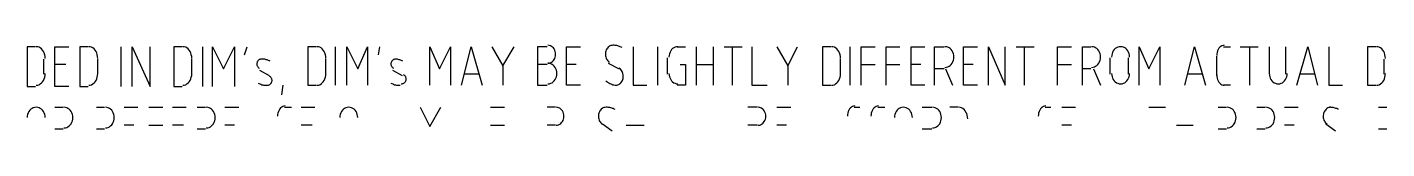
# Model space of a CAD drawing. Header units: millimetres. Extents: x 43 to 869, y -758 to -34.
# Drawn here: x 161.4 to 279.4, y -757.7 to -750.3 of the extents above; entities that cross this region are included whole.
import ezdxf

# ---------------------------------------------------------------- set-up
doc = ezdxf.new("R2010")
doc.units = ezdxf.units.MM
doc.layers.add('PDF_LINES', color=4, linetype='Continuous')

msp = doc.modelspace()

# ---------------------------------------------------------------- linework, layer by layer
at = {"layer": 'PDF_LINES'}
for p, q in [((162.16, -750.4), (161.44, -750.4)), ((161.44, -750.4), (161.44, -753.88)), ((162.35, -750.41), (162.22, -750.4)), ((162.47, -750.45), (162.35, -750.41)), ((162.58, -750.51), (162.47, -750.45)), ((162.68, -750.6), (162.58, -750.51)), ((162.77, -750.7), (162.68, -750.6)), ((162.85, -750.82), (162.77, -750.7)), ((162.91, -750.95), (162.85, -750.82)), ((162.96, -751.1), (162.91, -750.95)), ((162.99, -751.25), (162.96, -751.1)), ((163, -751.42), (162.99, -751.25)), ((163.84, -753.88), (163.84, -750.4)), ((163.84, -750.4), (165.04, -750.4)), ((166.72, -750.4), (166, -750.4)), ((166, -750.4), (166, -753.88)), ((166.91, -750.41), (166.78, -750.4)), ((167.03, -750.45), (166.91, -750.41)), ((167.14, -750.51), (167.03, -750.45)), ((167.24, -750.6), (167.14, -750.51)), ((167.33, -750.7), (167.24, -750.6)), ((167.41, -750.82), (167.33, -750.7)), ((167.47, -750.95), (167.41, -750.82)), ((167.52, -751.1), (167.47, -750.95)), ((167.55, -751.25), (167.52, -751.1)), ((167.56, -751.42), (167.55, -751.25)), ((169.6, -753.88), (169.6, -750.4)), ((170.56, -753.88), (170.56, -750.4)), ((170.56, -750.4), (172.12, -753.88)), ((172.12, -753.88), (172.12, -750.4)), ((174.88, -750.4), (174.16, -750.4)), ((174.16, -750.4), (174.16, -753.88)), ((175.07, -750.41), (174.94, -750.4)), ((175.19, -750.45), (175.07, -750.41)), ((175.3, -750.51), (175.19, -750.45)), ((175.4, -750.6), (175.3, -750.51)), ((175.49, -750.7), (175.4, -750.6)), ((175.57, -750.82), (175.49, -750.7)), ((175.63, -750.95), (175.57, -750.82)), ((175.68, -751.1), (175.63, -750.95)), ((175.71, -751.25), (175.68, -751.1)), ((175.72, -751.42), (175.71, -751.25)), ((176.68, -753.88), (176.68, -750.4)), ((177.52, -753.88), (177.52, -750.4)), ((177.52, -750.4), (178.48, -752.32)), ((178.48, -752.32), (179.44, -750.4)), ((179.44, -750.4), (179.44, -753.88)), ((180.28, -751.12), (180.52, -750.4)), ((186.52, -750.4), (185.8, -750.4)), ((185.8, -750.4), (185.8, -753.76)), ((186.71, -750.41), (186.58, -750.4)), ((186.83, -750.45), (186.71, -750.41)), ((186.94, -750.51), (186.83, -750.45)), ((187.04, -750.6), (186.94, -750.51)), ((187.13, -750.7), (187.04, -750.6)), ((187.21, -750.82), (187.13, -750.7)), ((187.27, -750.95), (187.21, -750.82)), ((187.32, -751.1), (187.27, -750.95)), ((187.35, -751.25), (187.32, -751.1)), ((187.36, -751.42), (187.35, -751.25)), ((188.2, -753.76), (188.2, -750.4)), ((189.16, -753.76), (189.16, -750.4)), ((189.16, -750.4), (190.12, -752.32)), ((190.12, -752.32), (190.96, -750.4)), ((190.96, -750.4), (190.96, -753.76)), ((191.92, -751.12), (192.04, -750.4)), ((196.36, -753.76), (196.36, -750.4)), ((196.36, -750.4), (197.2, -752.32)), ((197.2, -752.32), (198.16, -750.4)), ((198.16, -750.4), (198.16, -753.76)), ((199.12, -753.76), (199.96, -750.4)), ((199.96, -750.4), (200.92, -753.76)), ((201.76, -750.4), (202.72, -752.08)), ((202.72, -752.08), (203.68, -750.4)), ((206.56, -750.4), (205.72, -750.4)), ((205.72, -750.4), (205.72, -753.76)), ((206.73, -750.29), (206.62, -750.28)), ((206.83, -750.32), (206.73, -750.29)), ((206.92, -750.37), (206.83, -750.32)), ((207.01, -750.43), (206.92, -750.37)), ((207.09, -750.51), (207.01, -750.43)), ((207.15, -750.6), (207.09, -750.51)), ((207.21, -750.7), (207.15, -750.6)), ((207.25, -750.81), (207.21, -750.7)), ((207.21, -751.42), (207.25, -751.31)), ((207.27, -750.93), (207.25, -750.81)), ((207.25, -751.31), (207.27, -751.19)), ((207.28, -751.06), (207.27, -750.93)), ((207.27, -751.19), (207.28, -751.06)), ((208.24, -753.76), (208.24, -750.4)), ((208.24, -750.4), (209.44, -750.4)), ((211.62, -750.88), (211.6, -750.99)), ((211.6, -750.99), (211.6, -751.09)), ((211.6, -751.09), (211.61, -751.19)), ((211.61, -751.19), (211.63, -751.29)), ((211.64, -750.78), (211.62, -750.88)), ((211.63, -751.29), (211.66, -751.39)), ((211.68, -750.68), (211.64, -750.78)), ((211.66, -751.39), (211.7, -751.48)), ((211.73, -750.6), (211.68, -750.68)), ((211.79, -750.52), (211.73, -750.6)), ((211.85, -750.45), (211.79, -750.52)), ((211.92, -750.39), (211.85, -750.45)), ((212, -750.34), (211.92, -750.39)), ((212.08, -750.31), (212, -750.34)), ((212.17, -750.29), (212.08, -750.31)), ((212.26, -750.28), (212.17, -750.29)), ((212.36, -750.28), (212.28, -750.28)), ((212.44, -750.29), (212.36, -750.28)), ((212.52, -750.3), (212.44, -750.29)), ((212.59, -750.31), (212.52, -750.3)), ((212.67, -750.33), (212.59, -750.31)), ((212.75, -750.35), (212.67, -750.33)), ((212.83, -750.38), (212.75, -750.35)), ((212.9, -750.4), (212.83, -750.38)), ((212.98, -750.43), (212.9, -750.4)), ((213.05, -750.47), (212.98, -750.43)), ((214, -750.4), (214, -753.76)), ((216.16, -753.76), (216.16, -750.4)), ((217, -752.8), (217, -751.36)), ((217.13, -751.15), (217.12, -751.3)), ((217.16, -751.02), (217.13, -751.15)), ((217.21, -750.89), (217.16, -751.02)), ((217.27, -750.77), (217.21, -750.89)), ((217.35, -750.66), (217.27, -750.77)), ((217.44, -750.57), (217.35, -750.66)), ((217.54, -750.5), (217.44, -750.57)), ((217.65, -750.45), (217.54, -750.5)), ((217.77, -750.41), (217.65, -750.45)), ((217.9, -750.4), (217.77, -750.41)), ((217.84, -750.4), (218.56, -750.4)), ((219.52, -753.76), (219.52, -750.4)), ((220.96, -750.4), (220.96, -753.76)), ((221.92, -750.4), (223.48, -750.4)), ((222.64, -753.76), (222.64, -750.4)), ((224.32, -750.4), (224.32, -753.76)), ((226.48, -750.4), (227.44, -752.08)), ((227.44, -752.08), (228.28, -750.4)), ((231.16, -750.4), (230.44, -750.4)), ((230.44, -750.4), (230.44, -753.76)), ((231.35, -750.41), (231.22, -750.4)), ((231.47, -750.45), (231.35, -750.41)), ((231.58, -750.51), (231.47, -750.45)), ((231.68, -750.6), (231.58, -750.51)), ((231.77, -750.7), (231.68, -750.6)), ((231.85, -750.82), (231.77, -750.7)), ((231.91, -750.95), (231.85, -750.82)), ((231.96, -751.1), (231.91, -750.95)), ((231.99, -751.25), (231.96, -751.1)), ((232, -751.42), (231.99, -751.25)), ((232.84, -753.76), (232.84, -750.4)), ((233.8, -753.76), (233.8, -750.4)), ((233.8, -750.4), (235, -750.4)), ((235.96, -753.76), (235.96, -750.4)), ((235.96, -750.4), (237.16, -750.4)), ((238.12, -753.76), (238.12, -750.4)), ((238.12, -750.4), (239.32, -750.4)), ((240.16, -753.76), (240.16, -750.4)), ((240.16, -750.4), (241, -750.4)), ((241.19, -750.41), (241.06, -750.4)), ((241.31, -750.45), (241.19, -750.41)), ((241.42, -750.5), (241.31, -750.45)), ((241.52, -750.57), (241.42, -750.5)), ((241.61, -750.66), (241.52, -750.57)), ((241.69, -750.77), (241.61, -750.66)), ((241.75, -750.89), (241.69, -750.77)), ((241.8, -751.02), (241.75, -750.89)), ((241.83, -751.15), (241.8, -751.02)), ((241.84, -751.3), (241.83, -751.15)), ((241.83, -751.45), (241.84, -751.3)), ((242.68, -753.76), (242.68, -750.4)), ((242.68, -750.4), (243.88, -750.4)), ((244.84, -753.76), (244.84, -750.4)), ((244.84, -750.4), (246.28, -753.76)), ((246.28, -753.76), (246.28, -750.4)), ((247.24, -750.4), (248.8, -750.4)), ((247.96, -753.76), (247.96, -750.4)), ((250.84, -753.76), (250.84, -750.4)), ((250.84, -750.4), (252.04, -750.4)), ((253, -753.76), (253, -750.4)), ((253, -750.4), (253.72, -750.4)), ((253.91, -750.41), (253.78, -750.4)), ((254.03, -750.45), (253.91, -750.41)), ((254.14, -750.5), (254.03, -750.45)), ((254.24, -750.57), (254.14, -750.5)), ((254.33, -750.66), (254.24, -750.57)), ((254.41, -750.77), (254.33, -750.66)), ((254.47, -750.89), (254.41, -750.77)), ((254.52, -751.02), (254.47, -750.89)), ((254.55, -751.15), (254.52, -751.02)), ((254.56, -751.3), (254.55, -751.15)), ((254.55, -751.45), (254.56, -751.3)), ((255.4, -752.8), (255.4, -751.36)), ((255.53, -751.15), (255.52, -751.3)), ((255.56, -751.02), (255.53, -751.15)), ((255.61, -750.89), (255.56, -751.02)), ((255.67, -750.77), (255.61, -750.89)), ((255.75, -750.66), (255.67, -750.77)), ((255.84, -750.57), (255.75, -750.66)), ((255.94, -750.5), (255.84, -750.57)), ((256.05, -750.45), (255.94, -750.5)), ((256.17, -750.41), (256.05, -750.45)), ((256.3, -750.4), (256.17, -750.41)), ((256.43, -750.41), (256.3, -750.4)), ((256.55, -750.45), (256.43, -750.41)), ((256.66, -750.5), (256.55, -750.45)), ((256.76, -750.57), (256.66, -750.5)), ((256.85, -750.66), (256.76, -750.57)), ((256.93, -750.77), (256.85, -750.66)), ((256.99, -750.89), (256.93, -750.77)), ((256.96, -751.36), (256.96, -752.8)), ((257.04, -751.02), (256.99, -750.89)), ((257.07, -751.15), (257.04, -751.02)), ((257.08, -751.3), (257.07, -751.15)), ((257.92, -753.76), (257.92, -750.4)), ((257.92, -750.4), (258.76, -752.32)), ((258.76, -752.32), (259.72, -750.4)), ((259.72, -750.4), (259.72, -753.76)), ((261.88, -753.76), (262.72, -750.4)), ((262.72, -750.4), (263.68, -753.76)), ((264.65, -751.03), (264.64, -751.18)), ((264.64, -752.92), (264.64, -751.24)), ((264.67, -750.9), (264.65, -751.03)), ((264.71, -750.77), (264.67, -750.9)), ((264.77, -750.65), (264.71, -750.77)), ((264.83, -750.54), (264.77, -750.65)), ((264.91, -750.45), (264.83, -750.54)), ((265, -750.38), (264.91, -750.45)), ((265.09, -750.33), (265, -750.38)), ((265.19, -750.29), (265.09, -750.33)), ((265.3, -750.28), (265.19, -750.29)), ((265.24, -750.4), (265.84, -750.4)), ((266.68, -750.4), (268.24, -750.4)), ((267.52, -753.76), (267.52, -750.4)), ((269.2, -750.4), (269.2, -752.8)), ((270.64, -752.8), (270.64, -750.4)), ((271.6, -753.76), (272.56, -750.4)), ((272.56, -750.4), (273.4, -753.76)), ((274.36, -750.4), (274.36, -753.76)), ((278.44, -750.4), (277.72, -750.4)), ((277.72, -750.4), (277.72, -753.76)), ((278.63, -750.41), (278.5, -750.4)), ((278.75, -750.45), (278.63, -750.41)), ((278.86, -750.51), (278.75, -750.45)), ((278.96, -750.6), (278.86, -750.51)), ((279.05, -750.7), (278.96, -750.6)), ((279.13, -750.82), (279.05, -750.7)), ((279.19, -750.95), (279.13, -750.82)), ((279.24, -751.1), (279.19, -750.95)), ((279.27, -751.25), (279.24, -751.1)), ((279.28, -751.42), (279.27, -751.25)), ((162.88, -752.8), (162.88, -751.48)), ((164.8, -751.96), (163.84, -751.96)), ((167.56, -752.8), (167.56, -751.48)), ((175.72, -752.8), (175.72, -751.48)), ((181.38, -751.78), (181.36, -751.84)), ((181.36, -751.84), (181.36, -751.89)), ((181.36, -751.89), (181.36, -751.95)), ((181.36, -751.95), (181.37, -752)), ((181.37, -752), (181.39, -752.06)), ((181.4, -751.73), (181.38, -751.78)), ((181.39, -752.06), (181.41, -752.1)), ((181.42, -751.68), (181.4, -751.73)), ((181.41, -752.1), (181.44, -752.15)), ((181.46, -751.63), (181.42, -751.68)), ((181.44, -752.15), (181.48, -752.19)), ((181.49, -751.59), (181.46, -751.63)), ((181.48, -752.19), (181.52, -752.23)), ((181.54, -751.56), (181.49, -751.59)), ((181.52, -752.23), (181.57, -752.26)), ((181.58, -751.53), (181.54, -751.56)), ((181.63, -751.51), (181.58, -751.53)), ((181.6, -752.44), (182.44, -752.92)), ((181.69, -751.49), (181.63, -751.51)), ((181.74, -751.48), (181.69, -751.49)), ((181.8, -751.48), (181.74, -751.48)), ((181.91, -751.49), (181.84, -751.48)), ((181.98, -751.49), (181.91, -751.49)), ((182.05, -751.5), (181.98, -751.49)), ((182.11, -751.52), (182.05, -751.5)), ((182.18, -751.54), (182.11, -751.52)), ((182.25, -751.56), (182.18, -751.54)), ((182.32, -751.58), (182.25, -751.56)), ((182.39, -751.61), (182.32, -751.58)), ((182.45, -751.64), (182.39, -751.61)), ((182.52, -751.67), (182.45, -751.64)), ((187.36, -752.8), (187.36, -751.48)), ((193.02, -751.78), (193, -751.84)), ((193, -751.84), (193, -751.89)), ((193, -751.89), (193, -751.95)), ((193, -751.95), (193.01, -752)), ((193.01, -752), (193.03, -752.06)), ((193.04, -751.73), (193.02, -751.78)), ((193.03, -752.06), (193.05, -752.1)), ((193.06, -751.68), (193.04, -751.73)), ((193.05, -752.1), (193.08, -752.15)), ((193.1, -751.63), (193.06, -751.68)), ((193.08, -752.15), (193.12, -752.19)), ((193.13, -751.59), (193.1, -751.63)), ((193.12, -752.19), (193.16, -752.23)), ((193.12, -752.44), (193.96, -752.92)), ((193.18, -751.56), (193.13, -751.59)), ((193.16, -752.23), (193.21, -752.26)), ((193.22, -751.53), (193.18, -751.56)), ((193.27, -751.51), (193.22, -751.53)), ((193.33, -751.49), (193.27, -751.51)), ((193.38, -751.48), (193.33, -751.49)), ((193.43, -751.49), (193.36, -751.48)), ((193.44, -751.48), (193.38, -751.48)), ((193.5, -751.49), (193.43, -751.49)), ((193.57, -751.5), (193.5, -751.49)), ((193.63, -751.52), (193.57, -751.5)), ((193.7, -751.54), (193.63, -751.52)), ((193.77, -751.56), (193.7, -751.54)), ((193.84, -751.58), (193.77, -751.56)), ((193.91, -751.61), (193.84, -751.58)), ((193.97, -751.64), (193.91, -751.61)), ((194.04, -751.67), (193.97, -751.64)), ((202.72, -752.08), (202.72, -753.76)), ((206.56, -751.96), (205.72, -751.96)), ((206.62, -751.84), (206.73, -751.83)), ((206.75, -751.85), (206.62, -751.84)), ((206.73, -751.83), (206.83, -751.8)), ((206.87, -751.89), (206.75, -751.85)), ((206.83, -751.8), (206.92, -751.75)), ((206.98, -751.94), (206.87, -751.89)), ((206.92, -751.75), (207.01, -751.69)), ((207.08, -752.01), (206.98, -751.94)), ((207.01, -751.69), (207.09, -751.61)), ((207.17, -752.1), (207.08, -752.01)), ((207.09, -751.61), (207.15, -751.52)), ((207.15, -751.52), (207.21, -751.42)), ((207.25, -752.21), (207.17, -752.1)), ((207.31, -752.33), (207.25, -752.21)), ((207.36, -752.46), (207.31, -752.33)), ((207.39, -752.59), (207.36, -752.46)), ((209.08, -751.96), (208.24, -751.96)), ((211.7, -751.48), (211.75, -751.56)), ((211.75, -751.56), (211.81, -751.64)), ((211.81, -751.64), (211.88, -751.7)), ((211.84, -751.84), (212.8, -752.32)), ((211.88, -751.7), (211.96, -751.76)), ((212.88, -752.34), (212.8, -752.28)), ((212.95, -752.4), (212.88, -752.34)), ((213.01, -752.48), (212.95, -752.4)), ((213.06, -752.56), (213.01, -752.48)), ((213.1, -752.65), (213.06, -752.56)), ((218.08, -751.96), (218.56, -751.96)), ((218.56, -751.96), (218.56, -753.76)), ((219.52, -751.96), (220.96, -751.96)), ((227.44, -752.08), (227.44, -753.76)), ((232, -752.8), (232, -751.48)), ((233.8, -751.96), (235, -751.96)), ((235.96, -751.96), (237.16, -751.96)), ((238.96, -751.96), (238.12, -751.96)), ((241, -752.32), (240.16, -752.32)), ((241.06, -752.2), (241.19, -752.19)), ((241.12, -752.32), (241.72, -753.76)), ((241.19, -752.19), (241.31, -752.15)), ((241.31, -752.15), (241.42, -752.1)), ((241.42, -752.1), (241.52, -752.03)), ((241.52, -752.03), (241.61, -751.94)), ((241.61, -751.94), (241.69, -751.83)), ((241.69, -751.83), (241.75, -751.71)), ((241.75, -751.71), (241.8, -751.58)), ((241.8, -751.58), (241.83, -751.45)), ((243.52, -751.96), (242.68, -751.96)), ((250.84, -751.96), (252.04, -751.96)), ((253.72, -752.32), (253, -752.32)), ((253.78, -752.2), (253.91, -752.19)), ((253.91, -752.19), (254.03, -752.15)), ((253.96, -752.32), (254.56, -753.76)), ((254.03, -752.15), (254.14, -752.1)), ((254.14, -752.1), (254.24, -752.03)), ((254.24, -752.03), (254.33, -751.94)), ((254.33, -751.94), (254.41, -751.83)), ((254.41, -751.83), (254.47, -751.71)), ((254.47, -751.71), (254.52, -751.58)), ((254.52, -751.58), (254.55, -751.45)), ((279.16, -752.8), (279.16, -751.48)), ((162.22, -753.76), (162.35, -753.75)), ((162.35, -753.75), (162.47, -753.71)), ((162.47, -753.71), (162.58, -753.65)), ((162.58, -753.65), (162.68, -753.56)), ((162.68, -753.56), (162.77, -753.46)), ((162.77, -753.46), (162.85, -753.34)), ((162.85, -753.34), (162.91, -753.21)), ((162.91, -753.21), (162.96, -753.06)), ((162.96, -753.06), (162.99, -752.91)), ((162.99, -752.91), (163, -752.74)), ((166.78, -753.76), (166.91, -753.75)), ((166.91, -753.75), (167.03, -753.71)), ((167.03, -753.71), (167.14, -753.65)), ((167.14, -753.65), (167.24, -753.56)), ((167.24, -753.56), (167.33, -753.46)), ((167.33, -753.46), (167.41, -753.34)), ((167.41, -753.34), (167.47, -753.21)), ((167.47, -753.21), (167.52, -753.06)), ((167.52, -753.06), (167.55, -752.91)), ((167.55, -752.91), (167.56, -752.74)), ((174.94, -753.76), (175.07, -753.75)), ((175.07, -753.75), (175.19, -753.71)), ((175.19, -753.71), (175.3, -753.65)), ((175.3, -753.65), (175.4, -753.56)), ((175.4, -753.56), (175.49, -753.46)), ((175.49, -753.46), (175.57, -753.34)), ((175.57, -753.34), (175.63, -753.21)), ((175.63, -753.21), (175.68, -753.06)), ((175.68, -753.06), (175.71, -752.91)), ((175.71, -752.91), (175.72, -752.74)), ((181.47, -753.57), (181.55, -753.61)), ((181.55, -753.61), (181.63, -753.65)), ((181.63, -753.65), (181.71, -753.68)), ((181.71, -753.68), (181.79, -753.71)), ((181.79, -753.71), (181.87, -753.73)), ((181.87, -753.73), (181.95, -753.75)), ((181.95, -753.75), (182.04, -753.76)), ((182.04, -753.76), (182.12, -753.76)), ((182.12, -753.76), (182.21, -753.76)), ((182.21, -753.76), (182.29, -753.75)), ((182.26, -753.76), (182.32, -753.76)), ((182.32, -753.76), (182.38, -753.74)), ((182.38, -753.74), (182.43, -753.72)), ((182.43, -753.72), (182.48, -753.7)), ((182.5, -752.99), (182.45, -752.96)), ((182.48, -753.7), (182.52, -753.67)), ((182.54, -753.03), (182.5, -752.99)), ((182.52, -753.67), (182.56, -753.63)), ((182.58, -753.07), (182.54, -753.03)), ((182.56, -753.63), (182.6, -753.59)), ((182.61, -753.11), (182.58, -753.07)), ((182.6, -753.59), (182.63, -753.54)), ((182.64, -753.16), (182.61, -753.11)), ((182.63, -753.54), (182.65, -753.49)), ((182.66, -753.21), (182.64, -753.16)), ((182.65, -753.49), (182.67, -753.43)), ((182.67, -753.27), (182.66, -753.21)), ((182.68, -753.32), (182.67, -753.27)), ((182.67, -753.43), (182.68, -753.38)), ((182.68, -753.38), (182.68, -753.32)), ((183.52, -754.6), (183.64, -753.76)), ((185.8, -753.76), (186.52, -753.76)), ((186.58, -753.76), (186.71, -753.75)), ((186.71, -753.75), (186.83, -753.71)), ((186.83, -753.71), (186.94, -753.65)), ((186.94, -753.65), (187.04, -753.56)), ((187.04, -753.56), (187.13, -753.46)), ((187.13, -753.46), (187.21, -753.34)), ((187.21, -753.34), (187.27, -753.21)), ((187.27, -753.21), (187.32, -753.06)), ((187.32, -753.06), (187.35, -752.91)), ((187.35, -752.91), (187.36, -752.74)), ((192.99, -753.57), (193.07, -753.61)), ((193.07, -753.61), (193.15, -753.65)), ((193.15, -753.65), (193.23, -753.68)), ((193.23, -753.68), (193.31, -753.71)), ((193.31, -753.71), (193.39, -753.73)), ((193.39, -753.73), (193.47, -753.75)), ((193.47, -753.75), (193.56, -753.76)), ((193.56, -753.76), (193.64, -753.76)), ((193.64, -753.76), (193.73, -753.76)), ((193.73, -753.76), (193.81, -753.75)), ((193.9, -753.64), (193.96, -753.64)), ((193.96, -753.64), (194.02, -753.62)), ((194.02, -753.62), (194.07, -753.6)), ((194.07, -753.6), (194.12, -753.58)), ((194.14, -752.87), (194.09, -752.84)), ((194.12, -753.58), (194.16, -753.55)), ((194.18, -752.91), (194.14, -752.87)), ((194.16, -753.55), (194.2, -753.51)), ((194.22, -752.95), (194.18, -752.91)), ((194.2, -753.51), (194.24, -753.47)), ((194.25, -752.99), (194.22, -752.95)), ((194.24, -753.47), (194.27, -753.42)), ((194.28, -753.04), (194.25, -752.99)), ((194.27, -753.42), (194.29, -753.37)), ((194.3, -753.09), (194.28, -753.04)), ((194.29, -753.37), (194.31, -753.31)), ((194.31, -753.15), (194.3, -753.09)), ((194.32, -753.2), (194.31, -753.15)), ((194.31, -753.31), (194.32, -753.26)), ((194.32, -753.26), (194.32, -753.2)), ((200.68, -752.8), (199.36, -752.8)), ((205.72, -753.76), (206.56, -753.76)), ((206.62, -753.64), (206.75, -753.63)), ((206.75, -753.63), (206.87, -753.59)), ((206.87, -753.59), (206.98, -753.54)), ((206.98, -753.54), (207.08, -753.47)), ((207.08, -753.47), (207.17, -753.38)), ((207.17, -753.38), (207.25, -753.27)), ((207.25, -753.27), (207.31, -753.15)), ((207.31, -753.15), (207.36, -753.02)), ((207.36, -753.02), (207.39, -752.89)), ((207.4, -752.74), (207.39, -752.59)), ((207.39, -752.89), (207.4, -752.74)), ((209.44, -753.76), (208.24, -753.76)), ((211.63, -753.37), (211.72, -753.44)), ((211.72, -753.44), (211.8, -753.5)), ((211.8, -753.5), (211.89, -753.55)), ((211.89, -753.55), (211.98, -753.6)), ((211.98, -753.6), (212.07, -753.65)), ((212.07, -753.65), (212.16, -753.68)), ((212.16, -753.68), (212.26, -753.71)), ((212.26, -753.71), (212.35, -753.73)), ((212.35, -753.73), (212.45, -753.75)), ((212.45, -753.75), (212.55, -753.76)), ((212.5, -753.76), (212.59, -753.75)), ((212.59, -753.75), (212.68, -753.73)), ((212.68, -753.73), (212.76, -753.7)), ((212.76, -753.7), (212.84, -753.65)), ((212.84, -753.65), (212.91, -753.59)), ((212.91, -753.59), (212.97, -753.52)), ((212.97, -753.52), (213.03, -753.44)), ((213.03, -753.44), (213.08, -753.36)), ((213.08, -753.36), (213.12, -753.26)), ((213.13, -752.75), (213.1, -752.65)), ((213.12, -753.26), (213.14, -753.16)), ((213.15, -752.85), (213.13, -752.75)), ((213.14, -753.16), (213.16, -753.05)), ((213.16, -752.95), (213.15, -752.85)), ((213.16, -753.05), (213.16, -752.95)), ((214, -753.76), (215.2, -753.76)), ((217.12, -752.74), (217.13, -752.89)), ((217.13, -752.89), (217.16, -753.02)), ((217.16, -753.02), (217.21, -753.15)), ((217.21, -753.15), (217.27, -753.27)), ((217.27, -753.27), (217.35, -753.38)), ((217.35, -753.38), (217.44, -753.47)), ((217.44, -753.47), (217.54, -753.54)), ((217.54, -753.54), (217.65, -753.59)), ((217.65, -753.59), (217.77, -753.63)), ((217.77, -753.63), (217.9, -753.64)), ((218.56, -753.76), (217.84, -753.76)), ((224.32, -753.76), (225.64, -753.76)), ((230.44, -753.76), (231.16, -753.76)), ((231.22, -753.76), (231.35, -753.75)), ((231.35, -753.75), (231.47, -753.71)), ((231.47, -753.71), (231.58, -753.65)), ((231.58, -753.65), (231.68, -753.56)), ((231.68, -753.56), (231.77, -753.46)), ((231.77, -753.46), (231.85, -753.34)), ((231.85, -753.34), (231.91, -753.21)), ((231.91, -753.21), (231.96, -753.06)), ((231.96, -753.06), (231.99, -752.91)), ((231.99, -752.91), (232, -752.74)), ((239.32, -753.76), (238.12, -753.76)), ((243.88, -753.76), (242.68, -753.76)), ((255.52, -752.74), (255.53, -752.89)), ((255.53, -752.89), (255.56, -753.02)), ((255.56, -753.02), (255.61, -753.15)), ((255.61, -753.15), (255.67, -753.27)), ((255.67, -753.27), (255.75, -753.38)), ((255.75, -753.38), (255.84, -753.47)), ((255.84, -753.47), (255.94, -753.54)), ((255.94, -753.54), (256.05, -753.59)), ((256.05, -753.59), (256.17, -753.63)), ((256.17, -753.63), (256.3, -753.64)), ((256.3, -753.64), (256.43, -753.63)), ((256.43, -753.63), (256.55, -753.59)), ((256.55, -753.59), (256.66, -753.54)), ((256.66, -753.54), (256.76, -753.47)), ((256.76, -753.47), (256.85, -753.38)), ((256.85, -753.38), (256.93, -753.27)), ((256.93, -753.27), (256.99, -753.15)), ((256.99, -753.15), (257.04, -753.02)), ((257.04, -753.02), (257.07, -752.89)), ((257.07, -752.89), (257.08, -752.74)), ((263.44, -752.8), (262.12, -752.8)), ((264.64, -752.86), (264.65, -753.01)), ((264.65, -753.01), (264.67, -753.14)), ((264.67, -753.14), (264.71, -753.27)), ((264.71, -753.27), (264.77, -753.39)), ((264.77, -753.39), (264.83, -753.5)), ((264.83, -753.5), (264.91, -753.59)), ((264.91, -753.59), (265, -753.66)), ((265, -753.66), (265.09, -753.71)), ((265.09, -753.71), (265.19, -753.75)), ((265.19, -753.75), (265.3, -753.76)), ((265.84, -753.76), (265.24, -753.76)), ((269.2, -752.74), (269.21, -752.89)), ((269.21, -752.89), (269.24, -753.02)), ((269.24, -753.02), (269.29, -753.15)), ((269.29, -753.15), (269.35, -753.27)), ((269.35, -753.27), (269.43, -753.38)), ((269.43, -753.38), (269.52, -753.47)), ((269.52, -753.47), (269.62, -753.54)), ((269.62, -753.54), (269.73, -753.59)), ((269.73, -753.59), (269.85, -753.63)), ((269.85, -753.63), (269.98, -753.64)), ((269.98, -753.64), (270.11, -753.63)), ((270.11, -753.63), (270.23, -753.59)), ((270.23, -753.59), (270.34, -753.54)), ((270.34, -753.54), (270.44, -753.47)), ((270.44, -753.47), (270.53, -753.38)), ((270.53, -753.38), (270.61, -753.27)), ((270.61, -753.27), (270.67, -753.15)), ((270.67, -753.15), (270.72, -753.02)), ((270.72, -753.02), (270.75, -752.89)), ((270.75, -752.89), (270.76, -752.74)), ((273.16, -752.8), (271.84, -752.8)), ((274.36, -753.76), (275.56, -753.76)), ((277.72, -753.76), (278.44, -753.76)), ((278.5, -753.76), (278.63, -753.75)), ((278.63, -753.75), (278.75, -753.71)), ((278.75, -753.71), (278.86, -753.65)), ((278.86, -753.65), (278.96, -753.56)), ((278.96, -753.56), (279.05, -753.46)), ((279.05, -753.46), (279.13, -753.34)), ((279.13, -753.34), (279.19, -753.21)), ((279.19, -753.21), (279.24, -753.06)), ((279.24, -753.06), (279.27, -752.91)), ((279.27, -752.91), (279.28, -752.74)), ((161.44, -753.88), (162.16, -753.88)), ((165.04, -753.88), (163.84, -753.88)), ((166, -753.88), (166.72, -753.88)), ((174.16, -753.88), (174.88, -753.88)), ((161.59, -756.05), (161.53, -756.17)), ((161.67, -755.94), (161.59, -756.05)), ((161.76, -755.85), (161.67, -755.94)), ((161.86, -755.78), (161.76, -755.85)), ((161.97, -755.73), (161.86, -755.78)), ((162.09, -755.69), (161.97, -755.73)), ((162.22, -755.68), (162.09, -755.69)), ((162.35, -755.69), (162.22, -755.68)), ((162.47, -755.73), (162.35, -755.69)), ((162.58, -755.78), (162.47, -755.73)), ((162.68, -755.85), (162.58, -755.78)), ((162.77, -755.94), (162.68, -755.85)), ((162.85, -756.05), (162.77, -755.94)), ((162.91, -756.17), (162.85, -756.05)), ((163.84, -755.68), (164.56, -755.68)), ((164.75, -755.69), (164.62, -755.68)), ((164.87, -755.73), (164.75, -755.69)), ((164.98, -755.78), (164.87, -755.73)), ((165.08, -755.85), (164.98, -755.78)), ((165.17, -755.94), (165.08, -755.85)), ((165.25, -756.05), (165.17, -755.94)), ((165.31, -756.17), (165.25, -756.05)), ((167.44, -755.68), (168.16, -755.68)), ((168.35, -755.69), (168.22, -755.68)), ((168.47, -755.73), (168.35, -755.69)), ((168.58, -755.78), (168.47, -755.73)), ((168.68, -755.85), (168.58, -755.78)), ((168.77, -755.94), (168.68, -755.85)), ((168.85, -756.05), (168.77, -755.94)), ((168.91, -756.17), (168.85, -756.05)), ((169.84, -755.68), (171.04, -755.68)), ((172, -755.68), (173.2, -755.68)), ((174.04, -755.68), (175.24, -755.68)), ((176.2, -755.68), (176.92, -755.68)), ((177.11, -755.69), (176.98, -755.68)), ((177.23, -755.73), (177.11, -755.69)), ((177.34, -755.78), (177.23, -755.73)), ((177.44, -755.85), (177.34, -755.78)), ((177.53, -755.94), (177.44, -755.85)), ((177.61, -756.05), (177.53, -755.94)), ((177.67, -756.17), (177.61, -756.05)), ((178.6, -755.68), (179.8, -755.68)), ((183.23, -756.05), (183.19, -756.18)), ((183.29, -755.93), (183.23, -756.05)), ((183.35, -755.82), (183.29, -755.93)), ((183.43, -755.73), (183.35, -755.82)), ((183.52, -755.66), (183.43, -755.73)), ((183.61, -755.61), (183.52, -755.66)), ((183.71, -755.57), (183.61, -755.61)), ((183.82, -755.56), (183.71, -755.57)), ((183.76, -755.68), (184.36, -755.68)), ((185.2, -755.68), (186.4, -755.68)), ((188.71, -756.05), (188.65, -756.17)), ((188.79, -755.94), (188.71, -756.05)), ((188.88, -755.85), (188.79, -755.94)), ((188.98, -755.78), (188.88, -755.85)), ((189.09, -755.73), (188.98, -755.78)), ((189.21, -755.69), (189.09, -755.73)), ((189.34, -755.68), (189.21, -755.69)), ((189.47, -755.69), (189.34, -755.68)), ((189.59, -755.73), (189.47, -755.69)), ((189.7, -755.78), (189.59, -755.73)), ((189.8, -755.85), (189.7, -755.78)), ((189.89, -755.94), (189.8, -755.85)), ((189.97, -756.05), (189.89, -755.94)), ((190.03, -756.17), (189.97, -756.05)), ((195.52, -755.68), (196.36, -757.36)), ((196.36, -757.36), (197.32, -755.68)), ((201.64, -755.68), (202.84, -755.68)), ((207.28, -755.68), (206.56, -755.68)), ((207.45, -755.69), (207.34, -755.68)), ((207.55, -755.72), (207.45, -755.69)), ((207.64, -755.77), (207.55, -755.72)), ((207.73, -755.83), (207.64, -755.77)), ((207.81, -755.91), (207.73, -755.83)), ((207.87, -756), (207.81, -755.91)), ((207.93, -756.1), (207.87, -756)), ((207.97, -756.21), (207.93, -756.1)), ((211.08, -756.08), (211.04, -756.18)), ((211.13, -756), (211.08, -756.08)), ((211.19, -755.92), (211.13, -756)), ((211.25, -755.85), (211.19, -755.92)), ((211.32, -755.79), (211.25, -755.85)), ((211.4, -755.74), (211.32, -755.79)), ((211.48, -755.71), (211.4, -755.74)), ((211.57, -755.69), (211.48, -755.71)), ((211.66, -755.68), (211.57, -755.69)), ((211.76, -755.68), (211.68, -755.68)), ((211.84, -755.69), (211.76, -755.68)), ((211.92, -755.7), (211.84, -755.69)), ((211.99, -755.71), (211.92, -755.7)), ((212.07, -755.73), (211.99, -755.71)), ((212.15, -755.75), (212.07, -755.73)), ((212.23, -755.78), (212.15, -755.75)), ((212.3, -755.8), (212.23, -755.78)), ((212.38, -755.83), (212.3, -755.8)), ((212.45, -755.87), (212.38, -755.83)), ((224.8, -755.68), (223.96, -755.68)), ((224.97, -755.69), (224.86, -755.68)), ((225.07, -755.72), (224.97, -755.69)), ((225.16, -755.77), (225.07, -755.72)), ((225.25, -755.83), (225.16, -755.77)), ((225.33, -755.91), (225.25, -755.83)), ((225.39, -756), (225.33, -755.91)), ((225.45, -756.1), (225.39, -756)), ((225.49, -756.21), (225.45, -756.1)), ((226.48, -755.68), (227.68, -755.68)), ((232.67, -756.05), (232.63, -756.18)), ((232.73, -755.93), (232.67, -756.05)), ((232.79, -755.82), (232.73, -755.93)), ((232.87, -755.73), (232.79, -755.82)), ((232.96, -755.66), (232.87, -755.73)), ((233.05, -755.61), (232.96, -755.66)), ((233.15, -755.57), (233.05, -755.61)), ((233.26, -755.56), (233.15, -755.57)), ((233.2, -755.68), (233.68, -755.68)), ((234.71, -756.05), (234.67, -756.18)), ((234.77, -755.93), (234.71, -756.05)), ((234.83, -755.82), (234.77, -755.93)), ((234.91, -755.73), (234.83, -755.82)), ((235, -755.66), (234.91, -755.73)), ((235.09, -755.61), (235, -755.66)), ((235.19, -755.57), (235.09, -755.61)), ((235.3, -755.56), (235.19, -755.57)), ((235.24, -755.68), (235.84, -755.68)), ((236.83, -756.05), (236.77, -756.17)), ((236.91, -755.94), (236.83, -756.05)), ((237, -755.85), (236.91, -755.94)), ((237.1, -755.78), (237, -755.85)), ((237.21, -755.73), (237.1, -755.78)), ((237.33, -755.69), (237.21, -755.73)), ((237.46, -755.68), (237.33, -755.69)), ((237.59, -755.69), (237.46, -755.68)), ((237.71, -755.73), (237.59, -755.69)), ((237.82, -755.78), (237.71, -755.73)), ((237.92, -755.85), (237.82, -755.78)), ((238.01, -755.94), (237.92, -755.85)), ((238.09, -756.05), (238.01, -755.94)), ((238.15, -756.17), (238.09, -756.05)), ((239.08, -755.68), (239.92, -755.68)), ((240.11, -755.69), (239.98, -755.68)), ((240.23, -755.73), (240.11, -755.69)), ((240.34, -755.78), (240.23, -755.73)), ((240.44, -755.85), (240.34, -755.78)), ((240.53, -755.94), (240.44, -755.85)), ((240.61, -756.05), (240.53, -755.94)), ((240.67, -756.17), (240.61, -756.05)), ((242.2, -755.68), (241.48, -755.68)), ((242.39, -755.69), (242.26, -755.68)), ((242.51, -755.73), (242.39, -755.69)), ((242.62, -755.79), (242.51, -755.73)), ((242.72, -755.88), (242.62, -755.79)), ((242.81, -755.98), (242.72, -755.88)), ((242.89, -756.1), (242.81, -755.98)), ((242.95, -756.23), (242.89, -756.1)), ((249.23, -756.05), (249.19, -756.18)), ((249.29, -755.93), (249.23, -756.05)), ((249.35, -755.82), (249.29, -755.93)), ((249.43, -755.73), (249.35, -755.82)), ((249.52, -755.66), (249.43, -755.73)), ((249.61, -755.61), (249.52, -755.66)), ((249.71, -755.57), (249.61, -755.61)), ((249.82, -755.56), (249.71, -755.57)), ((249.76, -755.68), (250.24, -755.68)), ((251.2, -755.68), (252.4, -755.68)), ((258.76, -755.68), (260.2, -755.68)), ((264.76, -755.68), (265.48, -755.68)), ((265.67, -755.69), (265.54, -755.68)), ((265.79, -755.73), (265.67, -755.69)), ((265.9, -755.78), (265.79, -755.73)), ((266, -755.85), (265.9, -755.78)), ((266.09, -755.94), (266, -755.85)), ((266.17, -756.05), (266.09, -755.94)), ((266.23, -756.17), (266.17, -756.05)), ((268.12, -755.68), (268.84, -755.68)), ((269.03, -755.69), (268.9, -755.68)), ((269.15, -755.73), (269.03, -755.69)), ((269.26, -755.78), (269.15, -755.73)), ((269.36, -755.85), (269.26, -755.78)), ((269.45, -755.94), (269.36, -755.85)), ((269.53, -756.05), (269.45, -755.94)), ((269.59, -756.17), (269.53, -756.05)), ((270.52, -755.68), (271.72, -755.68)), ((273.96, -756.08), (273.92, -756.18)), ((274.01, -756), (273.96, -756.08)), ((274.07, -755.92), (274.01, -756)), ((274.13, -755.85), (274.07, -755.92)), ((274.2, -755.79), (274.13, -755.85)), ((274.28, -755.74), (274.2, -755.79)), ((274.36, -755.71), (274.28, -755.74)), ((274.45, -755.69), (274.36, -755.71)), ((274.52, -755.68), (274.44, -755.68)), ((274.54, -755.68), (274.45, -755.69)), ((274.6, -755.69), (274.52, -755.68)), ((274.68, -755.7), (274.6, -755.69)), ((274.75, -755.71), (274.68, -755.7)), ((274.83, -755.73), (274.75, -755.71)), ((274.91, -755.75), (274.83, -755.73)), ((274.99, -755.78), (274.91, -755.75)), ((275.06, -755.8), (274.99, -755.78)), ((275.14, -755.83), (275.06, -755.8)), ((275.21, -755.87), (275.14, -755.83)), ((278.68, -755.68), (279.4, -755.68)), ((161.45, -756.43), (161.44, -756.58)), ((161.48, -756.3), (161.45, -756.43)), ((161.53, -756.17), (161.48, -756.3)), ((162.96, -756.3), (162.91, -756.17)), ((162.99, -756.43), (162.96, -756.3)), ((163, -756.58), (162.99, -756.43)), ((165.08, -757.31), (165.17, -757.22)), ((165.17, -757.22), (165.25, -757.11)), ((165.25, -757.11), (165.31, -756.99)), ((165.36, -756.3), (165.31, -756.17)), ((165.31, -756.99), (165.36, -756.86)), ((165.39, -756.43), (165.36, -756.3)), ((165.36, -756.86), (165.39, -756.73)), ((165.4, -756.58), (165.39, -756.43)), ((165.39, -756.73), (165.4, -756.58)), ((168.68, -757.31), (168.77, -757.22)), ((168.77, -757.22), (168.85, -757.11)), ((168.85, -757.11), (168.91, -756.99)), ((168.96, -756.3), (168.91, -756.17)), ((168.91, -756.99), (168.96, -756.86)), ((168.99, -756.43), (168.96, -756.3)), ((168.96, -756.86), (168.99, -756.73)), ((169, -756.58), (168.99, -756.43)), ((168.99, -756.73), (169, -756.58)), ((170.68, -757.24), (169.84, -757.24)), ((172, -757.24), (173.2, -757.24)), ((175, -757.24), (174.04, -757.24)), ((177.44, -757.31), (177.53, -757.22)), ((177.53, -757.22), (177.61, -757.11)), ((177.61, -757.11), (177.67, -756.99)), ((177.72, -756.3), (177.67, -756.17)), ((177.67, -756.99), (177.72, -756.86)), ((177.75, -756.43), (177.72, -756.3)), ((177.72, -756.86), (177.75, -756.73)), ((177.76, -756.58), (177.75, -756.43)), ((177.75, -756.73), (177.76, -756.58)), ((179.44, -757.24), (178.6, -757.24)), ((183.17, -756.31), (183.16, -756.46)), ((183.19, -756.18), (183.17, -756.31)), ((186.16, -757.24), (185.2, -757.24)), ((188.57, -756.43), (188.56, -756.58)), ((188.6, -756.3), (188.57, -756.43)), ((188.65, -756.17), (188.6, -756.3)), ((190.08, -756.3), (190.03, -756.17)), ((190.11, -756.43), (190.08, -756.3)), ((190.12, -756.58), (190.11, -756.43)), ((201.64, -757.24), (202.84, -757.24)), ((207.28, -757.24), (206.56, -757.24)), ((207.34, -757.24), (207.45, -757.23)), ((207.45, -757.23), (207.55, -757.2)), ((207.55, -757.2), (207.64, -757.15)), ((207.64, -757.15), (207.73, -757.09)), ((207.73, -757.09), (207.81, -757.01)), ((207.81, -757.01), (207.87, -756.92)), ((207.87, -756.92), (207.93, -756.82)), ((207.93, -756.82), (207.97, -756.71)), ((207.99, -756.33), (207.97, -756.21)), ((207.97, -756.71), (207.99, -756.59)), ((208, -756.46), (207.99, -756.33)), ((207.99, -756.59), (208, -756.46)), ((211.02, -756.28), (211, -756.39)), ((211, -756.39), (211, -756.49)), ((211, -756.49), (211.01, -756.59)), ((211.01, -756.59), (211.03, -756.69)), ((211.04, -756.18), (211.02, -756.28)), ((211.03, -756.69), (211.06, -756.79)), ((211.06, -756.79), (211.1, -756.88)), ((211.1, -756.88), (211.15, -756.96)), ((211.15, -756.96), (211.21, -757.04)), ((211.21, -757.04), (211.28, -757.1)), ((211.28, -757.1), (211.36, -757.16)), ((211.36, -757.12), (212.2, -757.72)), ((213.4, -757.24), (214.96, -757.24)), ((224.8, -757.24), (223.96, -757.24)), ((224.86, -757.24), (224.97, -757.23)), ((224.97, -757.23), (225.07, -757.2)), ((225.07, -757.2), (225.16, -757.15)), ((225.16, -757.15), (225.25, -757.09)), ((225.25, -757.09), (225.33, -757.01)), ((225.33, -757.01), (225.39, -756.92)), ((225.39, -756.92), (225.45, -756.82)), ((225.45, -756.82), (225.49, -756.71)), ((225.51, -756.33), (225.49, -756.21)), ((225.49, -756.71), (225.51, -756.59)), ((225.52, -756.46), (225.51, -756.33)), ((225.51, -756.59), (225.52, -756.46)), ((227.32, -757.24), (226.48, -757.24)), ((232.61, -756.31), (232.6, -756.46)), ((232.63, -756.18), (232.61, -756.31)), ((234.65, -756.31), (234.64, -756.46)), ((234.67, -756.18), (234.65, -756.31)), ((236.69, -756.43), (236.68, -756.58)), ((236.72, -756.3), (236.69, -756.43)), ((236.77, -756.17), (236.72, -756.3)), ((238.2, -756.3), (238.15, -756.17)), ((238.23, -756.43), (238.2, -756.3)), ((238.24, -756.58), (238.23, -756.43)), ((240.44, -757.31), (240.53, -757.22)), ((240.53, -757.22), (240.61, -757.11)), ((240.61, -757.11), (240.67, -756.99)), ((240.72, -756.3), (240.67, -756.17)), ((240.67, -756.99), (240.72, -756.86)), ((240.75, -756.43), (240.72, -756.3)), ((240.72, -756.86), (240.75, -756.73)), ((240.76, -756.58), (240.75, -756.43)), ((240.75, -756.73), (240.76, -756.58)), ((243, -756.38), (242.95, -756.23)), ((243.03, -756.53), (243, -756.38)), ((243.04, -756.7), (243.03, -756.53)), ((249.17, -756.31), (249.16, -756.46)), ((249.19, -756.18), (249.17, -756.31)), ((252.04, -757.24), (251.2, -757.24)), ((261.16, -757.24), (262.6, -757.24)), ((266, -757.31), (266.09, -757.22)), ((266.09, -757.22), (266.17, -757.11)), ((266.17, -757.11), (266.23, -756.99)), ((266.28, -756.3), (266.23, -756.17)), ((266.23, -756.99), (266.28, -756.86)), ((266.31, -756.43), (266.28, -756.3)), ((266.28, -756.86), (266.31, -756.73)), ((266.32, -756.58), (266.31, -756.43)), ((266.31, -756.73), (266.32, -756.58)), ((269.36, -757.31), (269.45, -757.22)), ((269.45, -757.22), (269.53, -757.11)), ((269.53, -757.11), (269.59, -756.99)), ((269.64, -756.3), (269.59, -756.17)), ((269.59, -756.99), (269.64, -756.86)), ((269.67, -756.43), (269.64, -756.3)), ((269.64, -756.86), (269.67, -756.73)), ((269.68, -756.58), (269.67, -756.43)), ((269.67, -756.73), (269.68, -756.58)), ((271.36, -757.24), (270.52, -757.24)), ((273.9, -756.28), (273.88, -756.39)), ((273.88, -756.39), (273.88, -756.49)), ((273.88, -756.49), (273.89, -756.59)), ((273.89, -756.59), (273.91, -756.69)), ((273.92, -756.18), (273.9, -756.28)), ((273.91, -756.69), (273.94, -756.79)), ((273.94, -756.79), (273.98, -756.88)), ((273.98, -756.88), (274.03, -756.96)), ((274.03, -756.96), (274.09, -757.04)), ((274.09, -757.04), (274.16, -757.1)), ((274.12, -757.12), (274.96, -757.72)), ((274.16, -757.1), (274.24, -757.16)), ((164.56, -757.6), (163.84, -757.6)), ((164.62, -757.48), (164.75, -757.47)), ((164.75, -757.47), (164.87, -757.43)), ((164.87, -757.43), (164.98, -757.38)), ((164.98, -757.38), (165.08, -757.31)), ((168.16, -757.6), (167.44, -757.6)), ((168.22, -757.48), (168.35, -757.47)), ((168.35, -757.47), (168.47, -757.43)), ((168.47, -757.43), (168.58, -757.38)), ((168.58, -757.38), (168.68, -757.31)), ((176.92, -757.6), (176.2, -757.6)), ((176.98, -757.48), (177.11, -757.47)), ((177.11, -757.47), (177.23, -757.43)), ((177.23, -757.43), (177.34, -757.38)), ((177.34, -757.38), (177.44, -757.31)), ((239.92, -757.6), (239.08, -757.6)), ((239.98, -757.48), (240.11, -757.47)), ((240.11, -757.47), (240.23, -757.43)), ((240.23, -757.43), (240.34, -757.38)), ((240.34, -757.38), (240.44, -757.31)), ((265.48, -757.6), (264.76, -757.6)), ((265.54, -757.48), (265.67, -757.47)), ((265.67, -757.47), (265.79, -757.43)), ((265.79, -757.43), (265.9, -757.38)), ((265.9, -757.38), (266, -757.31)), ((268.84, -757.6), (268.12, -757.6)), ((268.9, -757.48), (269.03, -757.47)), ((269.03, -757.47), (269.15, -757.43)), ((269.15, -757.43), (269.26, -757.38)), ((269.26, -757.38), (269.36, -757.31)), ((279.4, -757.6), (278.68, -757.6))]:
    msp.add_line(p, q, dxfattribs=at)

doc.saveas('drawing.dxf')
